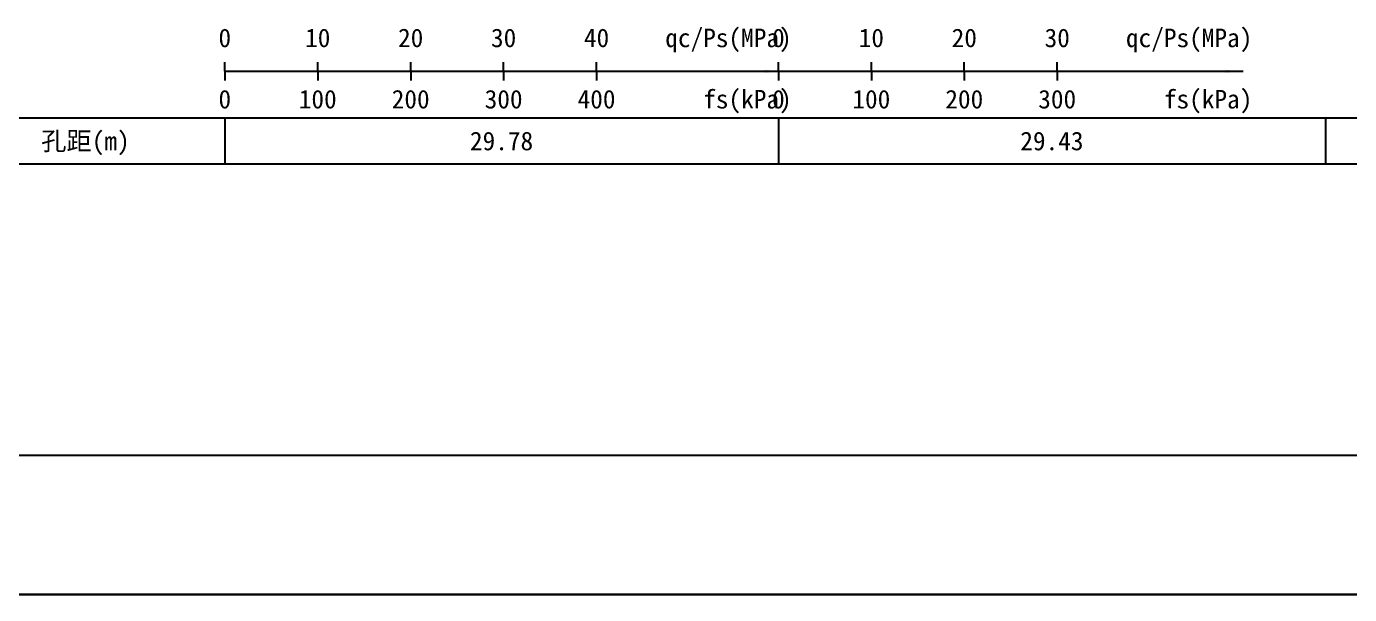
# Model space of a CAD drawing. Extents: x -37 to 3540, y -1485 to 297.
# Drawn here: x 2677.1 to 2819.5, y -891 to -829.8 of the extents above; entities that cross this region are included whole.
import ezdxf
from ezdxf.enums import TextEntityAlignment as Align

# ---------------------------------------------------------------- set-up
doc = ezdxf.new("R2010")
doc.units = 0
doc.layers.get('0').update_dxf_attribs({"linetype": 'CONTINUOUS'})
doc.layers.add('FRAME', color=7, linetype='CONTINUOUS')
doc.layers.add('RULER', color=7, linetype='CONTINUOUS')
doc.styles.add('ST', font='')
doc.styles.get('ST').set_extended_font_data('SimSun')

# ---------------------------------------------------------------- blocks, each defined once
blk = doc.blocks.new('Arrow')
for points in [[(-3.984779, 0.348623), (0, 0), (-3.189535, 0)], [(-3.189535, 0), (0, 0), (-3.984779, -0.348623)]]:
    blk.add_solid(points)

msp = doc.modelspace()

# ---------------------------------------------------------------- linework, layer by layer
at = {"layer": 'FRAME', "linetype": 'Continuous'}
msp.add_line((2649.8, -876), (3271.23, -876), dxfattribs=at)
at = {"layer": 'FRAME', "color": 245, "linetype": 'Continuous'}
for p, q in [((3017.96, -891), (2140.07, -891)), ((2629.8, -891), (3291.23, -891))]:
    msp.add_line(p, q, dxfattribs=at)
at = {"layer": 'RULER', "linetype": 'Continuous'}
for points in [[(2698.43, -834.67), (2698.43, -833.67)], [(2708.43, -834.67), (2708.43, -833.67)], [(2718.43, -834.67), (2718.43, -833.67)], [(2728.43, -834.67), (2728.43, -833.67)], [(2738.43, -834.67), (2738.43, -833.67)], [(2758, -834.67), (2758, -833.67)], [(2768, -834.67), (2768, -833.67)], [(2778, -834.67), (2778, -833.67)], [(2788, -834.67), (2788, -833.67)], [(2698.43, -834.67), (2758.43, -834.67)], [(2698.43, -834.67), (2698.43, -835.67)], [(2708.43, -834.67), (2708.43, -835.67)], [(2718.43, -834.67), (2718.43, -835.67)], [(2728.43, -834.67), (2728.43, -835.67)], [(2738.43, -834.67), (2738.43, -835.67)], [(2758, -834.67), (2808, -834.67)], [(2758, -834.67), (2758, -835.67)], [(2768, -834.67), (2768, -835.67)], [(2778, -834.67), (2778, -835.67)], [(2788, -834.67), (2788, -835.67)], [(2698.43, -839.67), (2758, -839.67), (2758, -844.67), (2698.43, -844.67)], [(2758, -839.67), (2816.87, -839.67), (2816.87, -844.67), (2758, -844.67)], [(2816.87, -839.67), (2874.72, -839.67), (2874.72, -844.67), (2816.87, -844.67)]]:
    msp.add_lwpolyline(points, dxfattribs=at)
msp.add_lwpolyline([(2668.43, -839.67), (2698.43, -839.67), (2698.43, -844.67), (2668.43, -844.67)], close=True, dxfattribs=at)

# ---------------------------------------------------------------- block references
at = {"layer": 'RULER', "xscale": 0.5, "yscale": 0.5, "zscale": 0.5}
for p in [(2758.43, -834.67), (2808, -834.67)]:
    msp.add_blockref('Arrow', p, dxfattribs=at)

# ---------------------------------------------------------------- texts
at = {"layer": 'RULER', "style": 'ST'}
for p in [(2759.43, -832.67), (2809, -832.67)]:
    msp.add_text('qc/Ps(MPa)', height=2, dxfattribs=at).set_placement(p, align=Align.BOTTOM_RIGHT)
for s, p in [('0', (2698.43, -832.67)), ('10', (2708.43, -832.67)), ('20', (2718.43, -832.67)), ('30', (2728.43, -832.67)), ('40', (2738.43, -832.67)), ('0', (2758, -832.67)), ('10', (2768, -832.67)), ('20', (2778, -832.67)), ('30', (2788, -832.67))]:
    msp.add_text(s, height=2, dxfattribs=at).set_placement(p, align=Align.BOTTOM_CENTER)
for s, p in [('0', (2698.43, -836.67)), ('100', (2708.43, -836.67)), ('200', (2718.43, -836.67)), ('300', (2728.43, -836.67)), ('400', (2738.43, -836.67)), ('0', (2758, -836.67)), ('100', (2768, -836.67)), ('200', (2778, -836.67)), ('300', (2788, -836.67))]:
    msp.add_text(s, height=2, dxfattribs=at).set_placement(p, align=Align.TOP_CENTER)
for p in [(2759.43, -836.67), (2809, -836.67)]:
    msp.add_text('fs(kPa)', height=2, dxfattribs=at).set_placement(p, align=Align.TOP_RIGHT)
for s, p in [('孔距(m)', (2683.43, -842.17)), ('29.78', (2728.21, -842.17)), ('29.43', (2787.43, -842.17))]:
    msp.add_text(s, height=2, dxfattribs=at).set_placement(p, align=Align.MIDDLE_CENTER)

doc.saveas('drawing.dxf')
